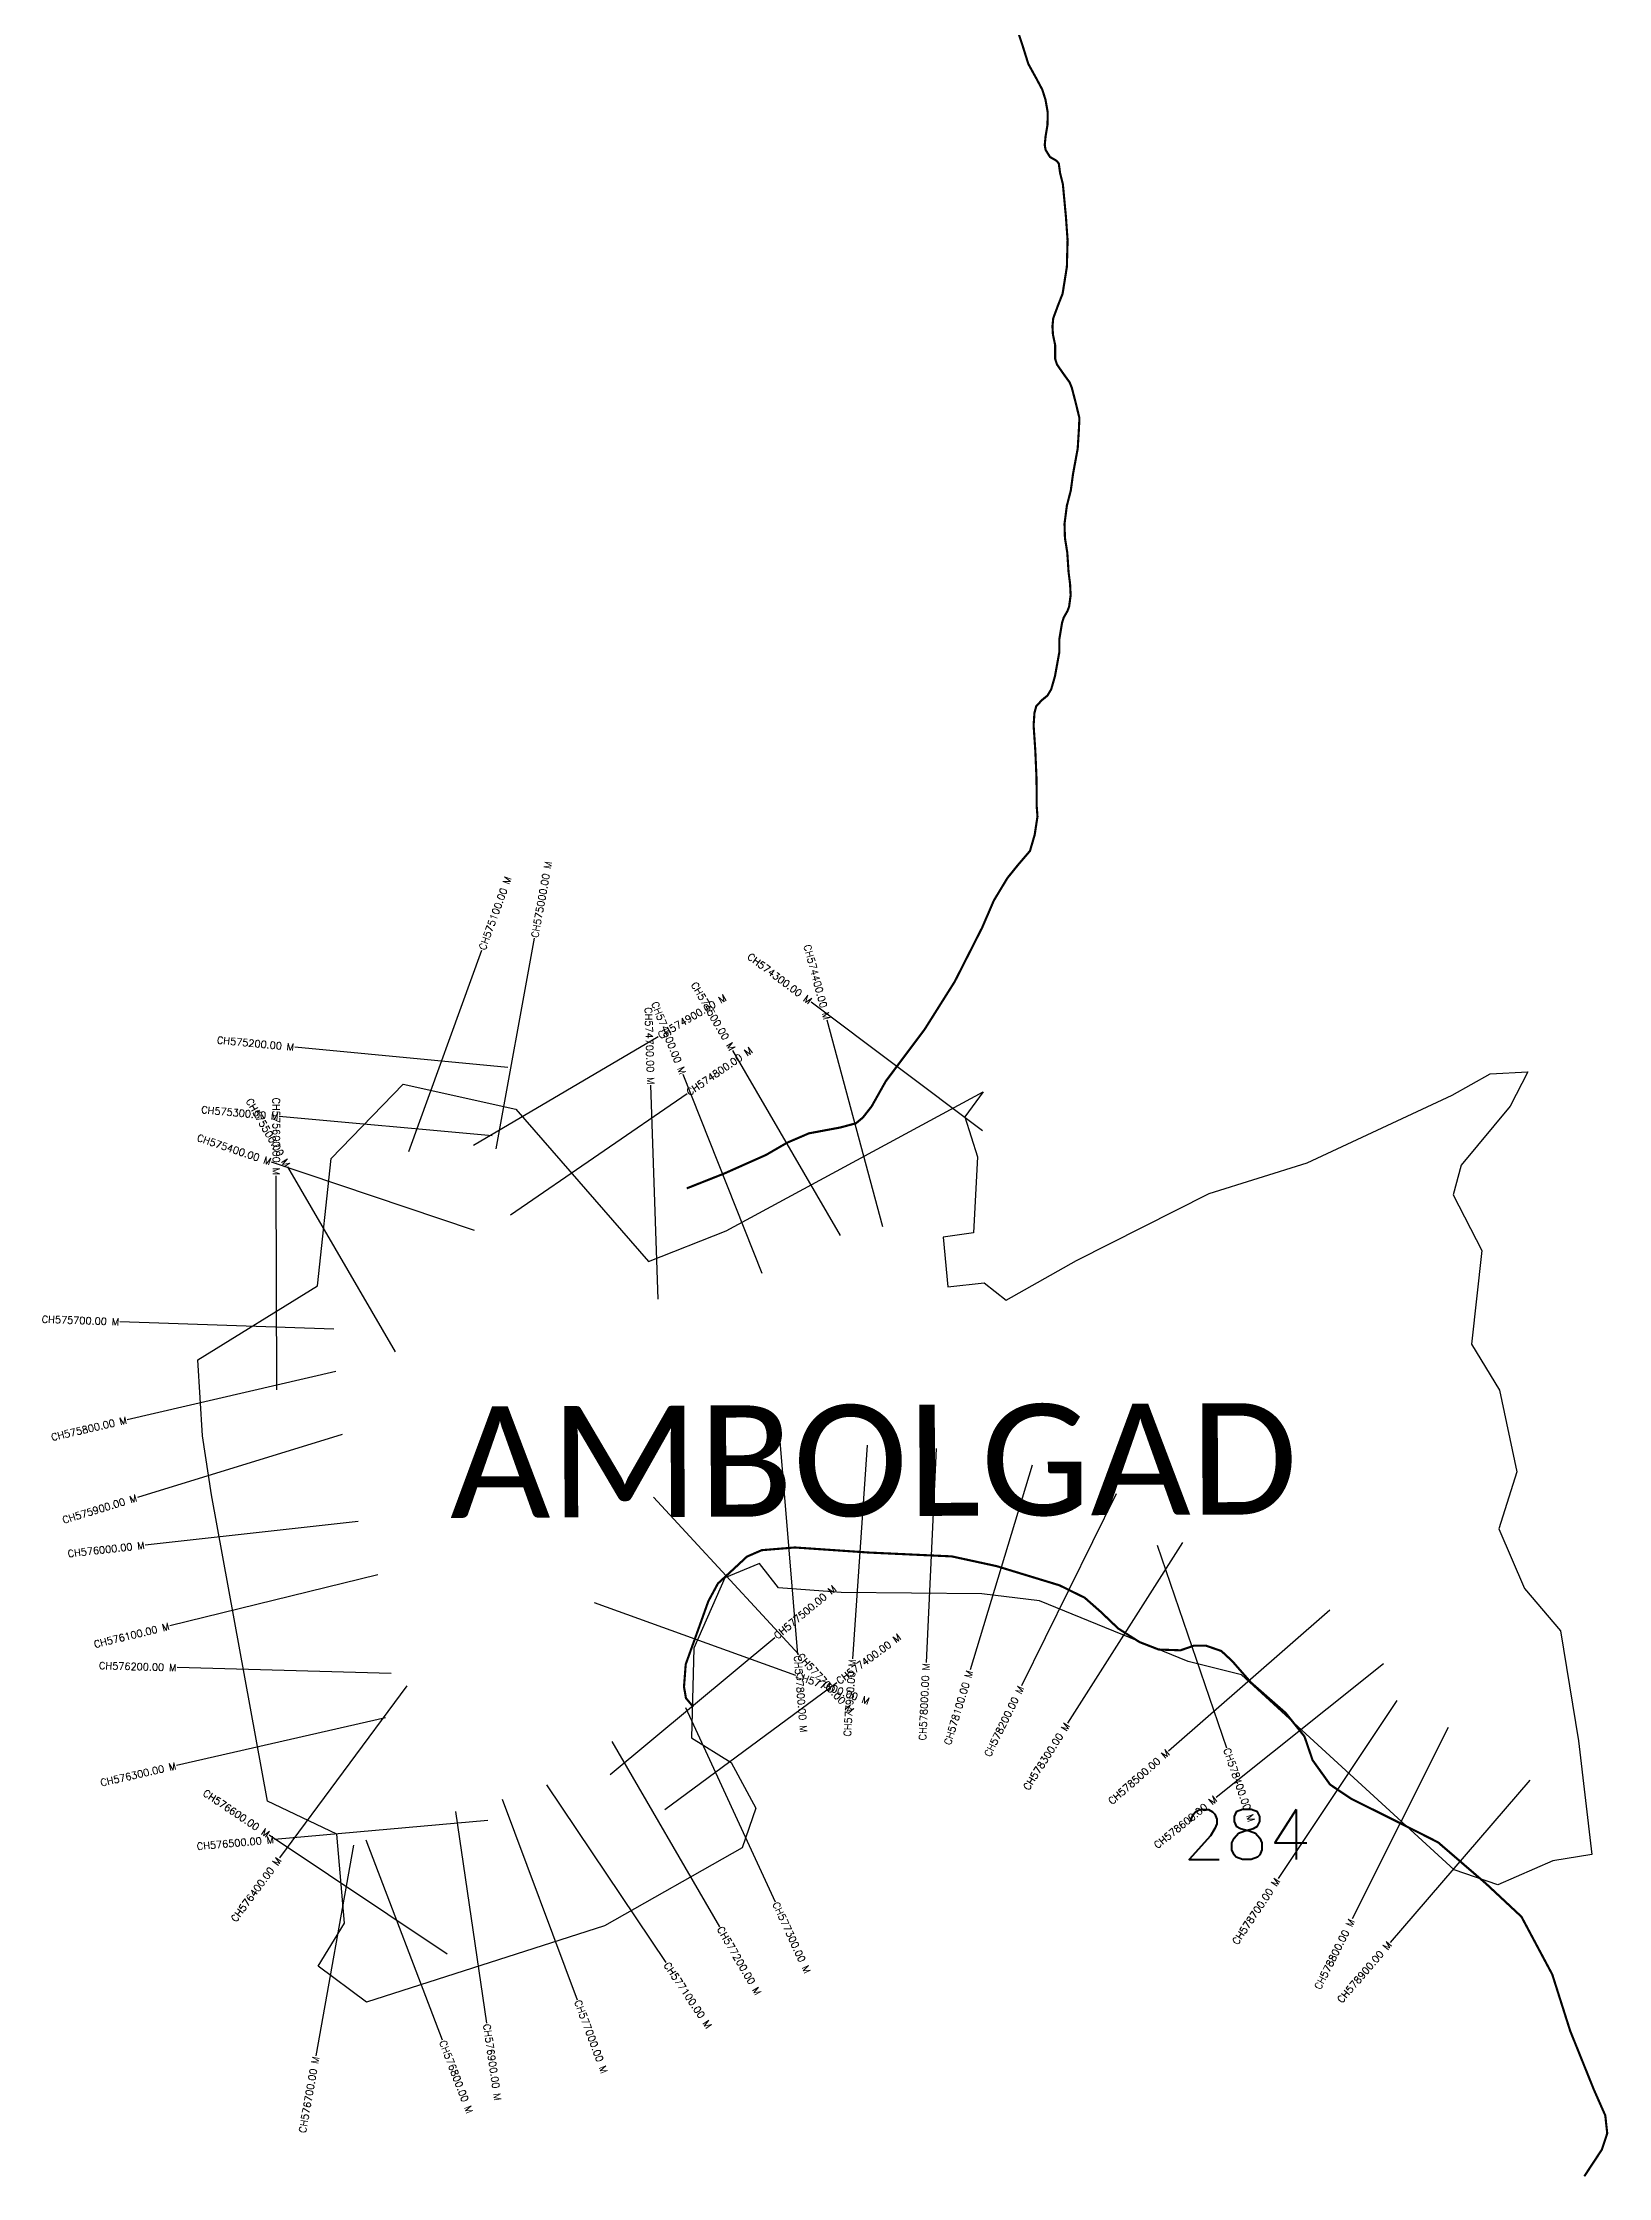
# Model space of a CAD drawing. Header units: metres. Extents: x 320820 to 323014, y 1839772 to 1845754.
# Drawn here: x 320820 to 323014, y 1839772 to 1842763 of the extents above; entities that cross this region are included whole.
import ezdxf
from ezdxf.enums import TextEntityAlignment as Align

# ---------------------------------------------------------------- set-up
doc = ezdxf.new("R2010")
doc.units = ezdxf.units.M
for name, color, linetype in [('CS', 134, 'Continuous'), ('CSMark', 6, 'Continuous'), ('NATURALLY PROTECTED', 3, 'Continuous'), ('VILLAGE NAME', 250, 'Continuous')]:
    doc.layers.add(name, color=color, linetype=linetype)
doc.styles.get("Standard").update_dxf_attribs({"font": 'simplex.shx'})

msp = doc.modelspace()

# ---------------------------------------------------------------- linework, layer by layer
at = {"color": 6, "flags": 128}
for points in [[(322901.4, 1841321.4), (322876.9, 1841273.2), (322808, 1841190.2), (322797.1, 1841148.7), (322837.3, 1841070.9), (322822.4, 1840939.7), (322861.8, 1840875.3), (322886, 1840760.6), (322860.9, 1840681), (322897.1, 1840597), (322947.4, 1840538), (322972.4, 1840383.8), (322991.4, 1840224.3), (322936.8, 1840215.6), (322859.6, 1840182), (322798.4, 1840202.9), (322500.2, 1840476.4), (322425.7, 1840495.1), (322217.1, 1840579.9), (322136.5, 1840589.9), (321939.2, 1840591.7), (321851.5, 1840598.1), (321824.7, 1840632.3), (321776.1, 1840612.3), (321732.7, 1840513.5), (321729.4, 1840388), (321785.3, 1840353.6), (321819.8, 1840289.5), (321800.4, 1840234), (321607.5, 1840124.3), (321274.3, 1840017.4), (321206.5, 1840068.1), (321243.4, 1840128.1), (321232.7, 1840253.1), (321135.3, 1840299.2), (321057.2, 1840728.3), (321044.2, 1840811.2), (321037.7, 1840917.6), (321205.5, 1841021.4), (321224.8, 1841199.6), (321325.5, 1841303.8), (321483.5, 1841268.7), (321669.2, 1841055.3), (321778, 1841098.2), (322138.5, 1841293), (322112.4, 1841258.3), (322130.2, 1841202.1), (322124.7, 1841095.4), (322082.1, 1841089.5), (322088.7, 1841019.8), (322139.7, 1841025.5), (322170.7, 1841001.3), (322269.2, 1841056.6), (322455.1, 1841150.9), (322592.5, 1841193.9), (322795.4, 1841288.7), (322849, 1841318.5)], [(322849, 1841318.5), (322901.4, 1841321.4)]]:
    msp.add_lwpolyline(points, dxfattribs=at)
at = {"layer": 'CS'}
for p, q in [((321456, 1841213.2), (321509.6, 1841508.4)), ((321333.3, 1841209.5), (321435.7, 1841491.6)), ((322137.3, 1841238.7), (321897.3, 1841418.7)), ((321997.7, 1841103.9), (321919.9, 1841393.7)), ((321472.3, 1841327.5), (321173.7, 1841355.6)), ((321424.3, 1841218.3), (321682.8, 1841370.5)), ((321938.5, 1841092), (321787.7, 1841351.3)), ((321682.7, 1841002.5), (321672.7, 1841302.4)), ((321828.5, 1841038.4), (321718.1, 1841317.3)), ((321476, 1841120.9), (321723.3, 1841290.7)), ((321450.5, 1841231.3), (321151.7, 1841258.5)), ((321425.5, 1841099.1), (321141, 1841194.6)), ((321148.3, 1840875.7), (321147.8, 1841175.7)), ((321314.8, 1840929), (321164, 1841188.3)), ((321228.4, 1840960.5), (320928.5, 1840970.8)), ((321231.3, 1840901.4), (320939, 1840833.7)), ((321239.9, 1840812.8), (320953.1, 1840724.8)), ((321853.4, 1840803.5), (321878, 1840504.5)), ((321975.7, 1840798.1), (321955.2, 1840498.8)), ((322072.4, 1840793.4), (322058.3, 1840493.7)), ((322207.2, 1840770.1), (322119.9, 1840483.1)), ((322324.6, 1840729.8), (322192.1, 1840460.6)), ((321676.4, 1840725.1), (321880.1, 1840504.9)), ((321262.3, 1840691.2), (320964.2, 1840658)), ((322417.7, 1840661.6), (322256.7, 1840408.5)), ((322382, 1840657.9), (322479.2, 1840374.1)), ((321290, 1840616.2), (320998.6, 1840544.8)), ((321593.2, 1840577.6), (321875.5, 1840475.9)), ((322624.2, 1840566.8), (322398.2, 1840369.5)), ((321615.8, 1840336.6), (321846.2, 1840528.7)), ((322699.1, 1840491.8), (322464.9, 1840304.3)), ((321308.7, 1840478.2), (321008.8, 1840486.3)), ((321330.7, 1840460.9), (321152.4, 1840219.7)), ((321692.1, 1840287.4), (321933.4, 1840465.7)), ((321721.1, 1840430.6), (321846.8, 1840158.2)), ((322717.8, 1840440.4), (322551.5, 1840190.7)), ((321300.6, 1840416), (321008.1, 1840349.1)), ((322789.8, 1840402.5), (322655.5, 1840134.2)), ((321618, 1840382.7), (321768.7, 1840123.3)), ((321526.5, 1840322.3), (321693.7, 1840073.1)), ((322904.4, 1840328.7), (322708.6, 1840101.4)), ((321398.7, 1840284.9), (321442.4, 1839988.1)), ((321464.4, 1840301.9), (321569.5, 1840020.9)), ((321387.2, 1840085), (321137.7, 1840251.4)), ((321444.2, 1840272.1), (321145.4, 1840245.5)), ((321256.1, 1840237.7), (321203.3, 1839942.3)), ((321273.1, 1840244.9), (321380.1, 1839964.6))]:
    msp.add_line(p, q, dxfattribs=at)
at = {"layer": 'NATURALLY PROTECTED', "const_width": 3, "flags": 128}
for points in [[(322187.4, 1842777.5), (322193.4, 1842759.7), (322201.6, 1842733.5), (322212.6, 1842713.6), (322221.1, 1842697.7), (322225.6, 1842683.6), (322228.7, 1842666.2), (322228.5, 1842648.5), (322225.8, 1842632.3), (322224.6, 1842620), (322225.8, 1842613.1), (322232, 1842603.1), (322241.2, 1842597.8), (322244.3, 1842593.9), (322246.1, 1842580.7), (322250, 1842565.1), (322254.3, 1842519.1), (322256.6, 1842486.5), (322255.6, 1842449.1), (322249.6, 1842411.5), (322243, 1842394.7), (322236.5, 1842377.1), (322235.4, 1842365.9), (322236.1, 1842354.2), (322239.3, 1842339.1), (322239.1, 1842320.6), (322241.8, 1842312.3), (322250.6, 1842299.6), (322259.5, 1842287.3), (322262.5, 1842279.9), (322268.3, 1842257.5), (322273.2, 1842237.2), (322272.4, 1842220.4), (322270.8, 1842194.6), (322264.2, 1842158.8), (322261.1, 1842135.8), (322255.6, 1842114.5), (322252.3, 1842089.1), (322252.9, 1842069.4), (322256.2, 1842048.7), (322258, 1842021.4), (322260.1, 1842004.7), (322260.9, 1841989.2), (322258.8, 1841973.4), (322256.6, 1841967.2), (322251.1, 1841957.6), (322248.8, 1841950.1), (322245.1, 1841927.8), (322245.1, 1841909.5), (322238.9, 1841875.4), (322233.6, 1841857.1), (322228.3, 1841848.3), (322220.5, 1841842), (322212.7, 1841833.5), (322210.2, 1841824.3), (322209, 1841806.8), (322211.4, 1841770.9), (322213.1, 1841731.6), (322213.3, 1841693.9), (322214.4, 1841678.9), (322210.5, 1841653.3), (322203.9, 1841630.7), (322187.5, 1841611.6), (322172.4, 1841592.9), (322153.3, 1841561.3), (322136.9, 1841523.3), (322098.5, 1841447.7), (322056.1, 1841380.4), (322001.9, 1841308.1), (321982.1, 1841272.9), (321969.9, 1841257.3), (321960.1, 1841249.1), (321938.1, 1841243.2), (321894.1, 1841235), (321863.4, 1841221.8), (321834.1, 1841204.8), (321775.5, 1841178.7), (321722.9, 1841157.9)], [(321732.1, 1840431.3), (321721.8, 1840443.6), (321719.1, 1840459.5), (321721.5, 1840491), (321739.7, 1840541.6), (321753.2, 1840579.4), (321766.6, 1840604.2), (321788.8, 1840624.7), (321807.3, 1840641.9), (321828, 1840650.9), (321874.4, 1840654.7), (321978.1, 1840647.6), (322094.3, 1840642.2), (322157, 1840628.6), (322245.2, 1840601.7), (322280.6, 1840584.3), (322303, 1840564.6), (322327.5, 1840541.2), (322357.5, 1840522.1), (322384.3, 1840511.7), (322414.8, 1840510.6), (322433.9, 1840517.2), (322450.3, 1840517.2), (322472.1, 1840509.6), (322487.4, 1840495.4), (322513.6, 1840465.4), (322562.3, 1840422.7), (322588.5, 1840390), (322599.9, 1840356.7), (322624.5, 1840322.4), (322653.9, 1840302.7), (322726.2, 1840266.6), (322775.8, 1840241.5), (322842.9, 1840183.7), (322892.6, 1840137.3), (322935.8, 1840056.4), (322960.9, 1839977.3), (322994.2, 1839894.7), (323010.1, 1839858.8), (323012.8, 1839833.7), (323005.2, 1839810.8), (322980.7, 1839773.6)]]:
    msp.add_lwpolyline(points, dxfattribs=at)

# ---------------------------------------------------------------- texts
at = {"insert": (322417.9, 1840287.5), "char_height": 70, "attachment_point": 1}
msp.add_mtext_dynamic_manual_height_columns('284', width=95.172, gutter_width=1, heights=[0], dxfattribs=at)
at = {"layer": 'CSMark'}
for s, rotation, p in [('CH575100.00 M', 70.0559, (321436, 1841492.5)), ('CH575000.00 M', 79.698, (321509.8, 1841509.3)), ('CH574900.00 M', 30.486, (321683.7, 1841371)), ('CH574800.00 M', 34.4916, (321724.1, 1841291.3)), ('CH577500.00 M', 39.818, (321847, 1840529.3)), ('CH577400.00 M', 36.4451, (321934.2, 1840466.2)), ('CH577800.00 M', 274.7053, (321878.1, 1840503.5)), ('CH577700.00 M', 312.7792, (321880.8, 1840504.2)), ('CH577600.00 M', 340.192, (321876.4, 1840475.6)), ('CH578400.00 M', 288.9172, (322479.5, 1840373.2)), ('CH577300.00 M', 294.7653, (321847.2, 1840157.3)), ('CH577200.00 M', 300.1535, (321769.2, 1840122.5)), ('CH577100.00 M', 303.8515, (321694.2, 1840072.3)), ('CH577000.00 M', 290.5193, (321569.9, 1840020)), ('CH576900.00 M', 278.375, (321442.6, 1839987.1)), ('CH576800.00 M', 290.8994, (321380.5, 1839963.7))]:
    msp.add_text(s, height=10, rotation=rotation, dxfattribs=at).set_placement(p, align=Align.MIDDLE_LEFT)
for s, rotation, p in [('CH574300.00 M', 323.134, (321896.5, 1841419.3)), ('CH574400.00 M', 285.031, (321919.6, 1841394.6)), ('CH574500.00 M', 300.1798, (321787.2, 1841352.2)), ('CH574600.00 M', 291.6002, (321717.7, 1841318.2)), ('CH574700.00 M', 271.9087, (321672.7, 1841303.4)), ('CH575200.00 M', 354.6243, (321172.7, 1841355.7)), ('CH575300.00 M', 354.8044, (321150.7, 1841258.5)), ('CH575500.00 M', 300.1804, (321163.5, 1841189.2)), ('CH575600.00 M', 270.0939, (321147.8, 1841176.7)), ('CH575400.00 M', 341.4481, (321140.1, 1841194.9)), ('CH575700.00 M', 358.0232, (320927.5, 1840970.9)), ('CH575800.00 M', 13.0609, (320938.1, 1840833.4)), ('CH575900.00 M', 17.057, (320952.1, 1840724.5)), ('CH576000.00 M', 6.3428, (320963.2, 1840657.9)), ('CH576100.00 M', 13.7786, (320997.7, 1840544.5)), ('CH576200.00 M', 358.4502, (321007.8, 1840486.3)), ('CH577900.00 M', 86.0878, (321955.2, 1840497.9)), ('CH578000.00 M', 87.3133, (322058.3, 1840492.7)), ('CH578100.00 M', 73.0638, (322119.6, 1840482.1)), ('CH578200.00 M', 63.7992, (322191.7, 1840459.7)), ('CH578300.00 M', 57.5408, (322256.2, 1840407.6)), ('CH578500.00 M', 41.1261, (322397.4, 1840368.8)), ('CH576300.00 M', 12.8835, (321007.2, 1840348.9)), ('CH576600.00 M', 326.2974, (321136.8, 1840252)), ('CH578600.00 M', 38.6733, (322464.1, 1840303.7)), ('CH576500.00 M', 5.0946, (321144.4, 1840245.4)), ('CH576400.00 M', 53.5214, (321151.8, 1840218.9)), ('CH578700.00 M', 56.3225, (322550.9, 1840189.9)), ('CH578800.00 M', 63.4032, (322655, 1840133.3)), ('CH578900.00 M', 49.2589, (322707.9, 1840100.7)), ('CH576700.00 M', 79.8799, (321203.2, 1839941.3))]:
    msp.add_text(s, height=10, rotation=rotation, dxfattribs=at).set_placement(p, align=Align.MIDDLE_RIGHT)
at = {"layer": 'VILLAGE NAME', "insert": (321390.7, 1840852.1), "char_height": 155.989, "attachment_point": 1, "rotation": 0.2435}
msp.add_mtext_dynamic_manual_height_columns('{\\fCalibri|b0|i0|c0|p34;AMBOLGAD}', width=1385.684, gutter_width=779.9, heights=[0], dxfattribs=at)

doc.saveas('drawing.dxf')
